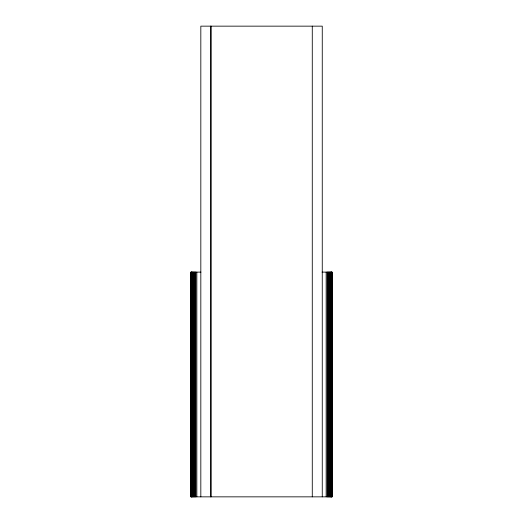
<?xml version="1.0" encoding="UTF-8"?>
<svg xmlns="http://www.w3.org/2000/svg" width="523" height="523" viewBox="0 0 523 523"><rect width="100%" height="100%" fill="white"/><g stroke="black" fill="none" stroke-linecap="round" stroke-linejoin="round"><path stroke-width="0.78" d="M200.917 272.117L190.928 272.117L190.928 496.85L332.072 496.85L332.072 272.117L322.083 272.117M331.981 272.117L331.981 496.85M331.87 272.117L331.87 496.85M331.713 272.117L331.713 496.85M331.517 272.117L331.517 496.85M331.275 272.117L331.275 496.85M331 272.117L331 496.85M330.686 272.117L330.686 496.85M330.34 272.117L330.34 496.85M329.961 272.117L329.961 496.85M329.549 272.117L329.549 496.85M329.111 272.117L329.111 496.85M328.653 272.117L328.653 496.85M328.183 272.117L328.183 496.85M327.686 272.117L327.686 496.85M327.182 272.117L327.182 496.85M326.156 272.117L326.156 496.85M322.26 496.85L322.26 26.15L200.825 26.15L200.825 496.85M312.277 26.15L312.277 496.85M211.017 26.15L211.017 496.85M210.808 26.15L210.808 496.85M196.844 272.117L196.844 496.85M195.818 272.117L195.818 496.85M195.314 272.117L195.314 496.85M194.818 272.117L194.818 496.85M194.347 272.117L194.347 496.85M193.889 272.117L193.889 496.85M193.451 272.117L193.451 496.85M193.039 272.117L193.039 496.85M192.66 272.117L192.66 496.85M192.314 272.117L192.314 496.85M192 272.117L192 496.85M191.725 272.117L191.725 496.85M191.483 272.117L191.483 496.85M191.287 272.117L191.287 496.85M191.13 272.117L191.13 496.85M191.019 272.117L191.019 496.85"/></g></svg>
